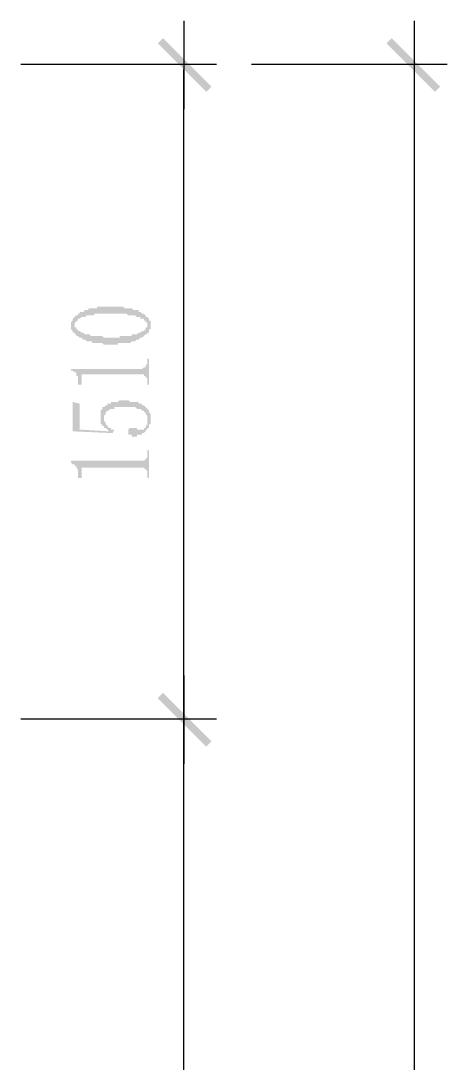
# Model space of a CAD drawing. Header units: inches. Extents: x 11 to 286, y 6 to 196.
# Drawn here: x 193.48 to 203.89, y 139.6 to 165.07 of the extents above; entities that cross this region are included whole.
import ezdxf

# ---------------------------------------------------------------- set-up
doc = ezdxf.new("R2010")
doc.units = ezdxf.units.IN
doc.header["$MEASUREMENT"] = 0
doc.layers.add('PDF_几何图形', color=7, linetype='Continuous')
doc.layers.add('PDF_实体填充', color=7, linetype='Continuous', true_color=0xffffff)

msp = doc.modelspace()

# ---------------------------------------------------------------- hatches: boundary and pattern name
at = {"layer": 'PDF_实体填充', "transparency": 33554559}
h = msp.add_hatch(color=7, dxfattribs=at)
h.paths.add_polyline_path([(196.949, 164.648), (196.822, 164.521), (198.134, 163.463)], flags=0)
h.paths.add_polyline_path([(196.822, 164.521), (198.134, 163.463), (198.007, 163.336), (196.822, 164.521)], flags=0)
h = msp.add_hatch(color=7, dxfattribs=at)
h.paths.add_polyline_path([(202.537, 164.648), (202.41, 164.521), (203.722, 163.463)], flags=0)
h.paths.add_polyline_path([(202.41, 164.521), (203.722, 163.463), (203.595, 163.336), (202.41, 164.521)], flags=0)
h = msp.add_hatch(color=7, dxfattribs=at)
h.paths.add_polyline_path([(194.79, 157.621), (194.79, 157.621), (194.79, 157.579), (194.79, 157.579), (194.832, 157.579), (194.832, 157.536), (194.832, 157.536), (194.874, 157.536), (194.874, 157.494), (194.917, 157.494), (194.917, 157.494), (194.959, 157.452), (194.959, 157.452), (195.001, 157.452), (195.044, 157.409), (195.044, 157.409), (195.086, 157.409), (195.086, 157.409), (195.128, 157.409), (195.128, 157.409), (195.171, 157.409), (195.171, 157.367), (195.213, 157.367), (195.255, 157.367), (195.255, 157.367), (195.298, 157.367), (195.34, 157.367), (195.34, 157.367), (195.382, 157.367), (195.425, 157.367), (195.425, 157.367), (195.467, 157.367), (195.509, 157.325), (195.552, 157.325), (195.552, 157.325), (195.594, 157.325), (195.636, 157.325), (195.679, 157.325), (195.679, 157.325), (195.721, 157.325), (195.763, 157.325), (195.763, 157.325), (195.806, 157.325), (195.848, 157.325), (195.89, 157.325), (195.89, 157.367), (195.933, 157.367), (195.975, 157.367), (195.975, 157.367), (196.017, 157.367), (196.06, 157.367), (196.06, 157.367), (196.102, 157.367), (196.144, 157.367), (196.144, 157.367), (196.187, 157.367), (196.187, 157.409), (196.229, 157.409), (196.271, 157.409), (196.271, 157.409), (196.314, 157.409), (196.314, 157.409), (196.314, 157.409), (196.356, 157.452), (196.398, 157.452), (196.398, 157.452), (196.441, 157.494), (196.483, 157.494), (196.483, 157.494), (196.525, 157.536), (196.525, 157.536), (196.525, 157.536), (196.525, 157.579), (196.568, 157.579), (196.568, 157.621), (196.568, 157.621), (196.568, 157.621), (196.568, 157.663), (196.568, 157.663), (196.568, 157.706), (196.525, 157.706), (196.525, 157.706), (196.525, 157.748), (196.483, 157.748), (196.483, 157.748), (196.483, 157.79), (196.441, 157.79), (196.398, 157.79), (196.398, 157.833), (196.356, 157.833), (196.314, 157.833), (196.314, 157.833), (196.271, 157.875), (196.271, 157.875), (196.229, 157.875), (196.229, 157.875), (196.187, 157.875), (196.187, 157.875), (196.144, 157.875), (196.102, 157.875), (196.102, 157.875), (196.06, 157.917), (196.06, 157.917), (196.017, 157.917), (195.975, 157.917), (195.933, 157.917), (195.933, 157.917), (195.89, 157.917), (195.848, 157.917), (195.806, 157.917), (195.806, 157.917), (195.763, 157.917), (195.721, 157.917), (195.679, 157.917), (195.679, 157.917), (195.636, 157.917), (195.594, 157.917), (195.552, 157.917), (195.552, 157.917), (195.509, 157.917), (195.467, 157.917), (195.425, 157.917), (195.425, 157.917), (195.382, 157.917), (195.34, 157.917), (195.34, 157.917), (195.298, 157.917), (195.255, 157.875), (195.255, 157.875), (195.213, 157.875), (195.213, 157.875), (195.171, 157.875), (195.128, 157.875), (195.128, 157.875), (195.086, 157.875), (195.086, 157.875), (195.044, 157.833), (195.044, 157.833), (195.044, 157.833), (195.001, 157.833), (194.959, 157.833), (194.959, 157.833), (194.917, 157.79), (194.874, 157.79), (194.874, 157.79), (194.874, 157.748), (194.832, 157.748), (194.832, 157.706), (194.832, 157.706), (194.79, 157.706), (194.79, 157.663), (194.79, 157.663), (194.79, 157.621), (194.79, 157.621), (194.79, 157.621)], flags=0)
h.paths.add_polyline_path([(196.652, 157.621), (196.652, 157.621), (196.652, 157.579), (196.652, 157.579), (196.652, 157.536), (196.61, 157.536), (196.61, 157.494), (196.61, 157.494), (196.61, 157.494), (196.61, 157.452), (196.568, 157.452), (196.568, 157.409), (196.525, 157.409), (196.525, 157.409), (196.483, 157.367), (196.483, 157.367), (196.441, 157.325), (196.441, 157.325), (196.398, 157.325), (196.398, 157.325), (196.356, 157.282), (196.356, 157.282), (196.314, 157.282), (196.314, 157.282), (196.271, 157.24), (196.271, 157.24), (196.229, 157.24), (196.229, 157.24), (196.187, 157.24), (196.187, 157.24), (196.144, 157.198), (196.102, 157.198), (196.102, 157.198), (196.06, 157.198), (196.06, 157.198), (196.017, 157.198), (195.975, 157.198), (195.975, 157.198), (195.933, 157.198), (195.89, 157.198), (195.848, 157.198), (195.848, 157.155), (195.806, 157.155), (195.763, 157.155), (195.721, 157.155), (195.679, 157.155), (195.679, 157.155), (195.636, 157.155), (195.594, 157.155), (195.594, 157.155), (195.552, 157.155), (195.509, 157.155), (195.467, 157.198), (195.467, 157.198), (195.425, 157.198), (195.382, 157.198), (195.382, 157.198), (195.34, 157.198), (195.298, 157.198), (195.298, 157.198), (195.255, 157.198), (195.213, 157.198), (195.213, 157.24), (195.171, 157.24), (195.171, 157.24), (195.128, 157.24), (195.086, 157.24), (195.086, 157.24), (195.044, 157.282), (195.044, 157.282), (195.001, 157.282), (195.001, 157.282), (194.959, 157.325), (194.959, 157.325), (194.917, 157.325), (194.917, 157.325), (194.874, 157.367), (194.832, 157.367), (194.832, 157.409), (194.832, 157.409), (194.79, 157.409), (194.79, 157.452), (194.747, 157.452), (194.747, 157.494), (194.747, 157.494), (194.747, 157.494), (194.705, 157.536), (194.705, 157.536), (194.705, 157.579), (194.705, 157.579), (194.705, 157.621), (194.705, 157.621), (194.705, 157.663), (194.705, 157.663), (194.705, 157.706), (194.705, 157.706), (194.747, 157.748), (194.747, 157.748), (194.747, 157.79), (194.747, 157.79), (194.747, 157.79), (194.79, 157.833), (194.79, 157.833), (194.832, 157.875), (194.832, 157.875), (194.874, 157.875), (194.874, 157.917), (194.917, 157.917), (194.917, 157.96), (194.959, 157.96), (194.959, 157.96), (195.001, 157.96), (195.001, 157.96), (195.044, 158.002), (195.044, 158.002), (195.086, 158.002), (195.086, 158.002), (195.128, 158.002), (195.128, 158.044), (195.171, 158.044), (195.171, 158.044), (195.213, 158.044), (195.255, 158.044), (195.255, 158.044), (195.298, 158.044), (195.34, 158.044), (195.34, 158.087), (195.382, 158.087), (195.425, 158.087), (195.425, 158.087), (195.467, 158.087), (195.509, 158.087), (195.552, 158.087), (195.552, 158.087), (195.594, 158.087), (195.636, 158.087), (195.679, 158.087), (195.679, 158.087), (195.721, 158.087), (195.721, 158.087), (195.763, 158.087), (195.806, 158.087), (195.848, 158.087), (195.89, 158.087), (195.89, 158.087), (195.933, 158.087), (195.975, 158.087), (195.975, 158.087), (196.017, 158.044), (196.06, 158.044), (196.06, 158.044), (196.102, 158.044), (196.144, 158.044), (196.144, 158.044), (196.187, 158.044), (196.187, 158.044), (196.229, 158.002), (196.271, 158.002), (196.271, 158.002), (196.314, 158.002), (196.314, 158.002), (196.356, 158.002), (196.356, 157.96), (196.398, 157.96), (196.398, 157.96), (196.398, 157.96), (196.441, 157.917), (196.441, 157.917), (196.483, 157.917), (196.525, 157.875), (196.525, 157.875), (196.525, 157.833), (196.568, 157.833), (196.568, 157.833), (196.61, 157.79), (196.61, 157.79), (196.61, 157.748), (196.61, 157.748), (196.652, 157.748), (196.652, 157.706), (196.652, 157.706), (196.652, 157.663), (196.652, 157.663), (196.652, 157.621), (196.652, 157.621), (196.652, 157.621)], flags=0)
for points in [[(194.705, 156.563), (196.398, 156.563), (196.441, 156.563), (196.483, 156.605), (196.525, 156.605), (196.525, 156.647), (196.568, 156.69), (196.568, 156.732), (196.568, 156.817), (196.61, 156.817), (196.61, 156.182), (196.568, 156.182), (196.568, 156.266), (196.568, 156.309), (196.568, 156.351), (196.525, 156.351), (196.525, 156.393), (196.483, 156.393), (196.483, 156.436), (196.441, 156.436), (196.398, 156.436), (195.044, 156.436), (195.001, 156.436), (194.959, 156.436), (194.959, 156.393), (194.959, 156.351), (194.959, 156.182), (194.874, 156.182), (194.874, 156.266), (194.874, 156.309), (194.874, 156.351), (194.874, 156.393), (194.832, 156.393), (194.832, 156.436), (194.832, 156.478), (194.79, 156.478), (194.747, 156.52), (194.705, 156.52)], [(195.425, 155.42), (195.425, 155.462), (195.425, 155.504), (195.425, 155.547), (195.467, 155.589), (195.467, 155.631), (195.509, 155.631), (195.552, 155.674), (195.594, 155.674), (195.594, 155.716), (195.636, 155.716), (195.679, 155.716), (195.679, 155.758), (195.721, 155.758), (195.763, 155.758), (195.806, 155.758), (195.848, 155.758), (195.89, 155.801), (195.933, 155.801), (195.975, 155.801), (196.017, 155.801), (196.06, 155.801), (196.102, 155.801), (196.144, 155.758), (196.187, 155.758), (196.229, 155.758), (196.271, 155.758), (196.314, 155.758), (196.356, 155.758), (196.356, 155.716), (196.398, 155.716), (196.441, 155.716), (196.441, 155.674), (196.483, 155.674), (196.525, 155.631), (196.568, 155.589), (196.61, 155.547), (196.61, 155.504), (196.652, 155.462), (196.652, 155.42), (196.652, 155.377), (196.652, 155.335), (196.652, 155.293), (196.652, 155.25), (196.652, 155.208), (196.61, 155.208), (196.61, 155.166), (196.61, 155.123), (196.568, 155.123), (196.568, 155.081), (196.525, 155.081), (196.525, 155.039), (196.483, 154.996), (196.441, 154.996), (196.441, 154.954), (196.398, 154.954), (196.356, 154.954), (196.314, 154.954), (196.314, 154.912), (196.271, 154.912), (196.229, 154.912), (196.187, 154.912), (196.187, 154.954), (196.144, 154.954), (196.102, 154.954), (196.102, 154.996), (196.102, 155.039), (196.102, 155.081), (196.144, 155.123), (196.187, 155.123), (196.229, 155.123), (196.271, 155.123), (196.314, 155.123), (196.314, 155.081), (196.356, 155.081), (196.398, 155.081), (196.441, 155.081), (196.483, 155.081), (196.483, 155.123), (196.525, 155.123), (196.525, 155.166), (196.568, 155.208), (196.568, 155.25), (196.568, 155.293), (196.568, 155.335), (196.568, 155.377), (196.568, 155.42), (196.525, 155.462), (196.525, 155.504), (196.483, 155.504), (196.483, 155.547), (196.441, 155.547), (196.398, 155.589), (196.356, 155.589), (196.314, 155.589), (196.271, 155.631), (196.229, 155.631), (196.187, 155.631), (196.144, 155.631), (196.102, 155.631), (196.06, 155.631), (196.017, 155.631), (195.975, 155.631), (195.933, 155.631), (195.89, 155.631), (195.848, 155.631), (195.806, 155.631), (195.763, 155.631), (195.763, 155.589), (195.721, 155.589), (195.679, 155.589), (195.636, 155.589), (195.636, 155.547), (195.594, 155.547), (195.552, 155.504), (195.552, 155.462), (195.509, 155.42), (195.509, 155.377), (195.509, 155.335), (195.509, 155.293), (195.552, 155.25), (195.552, 155.208), (195.594, 155.166), (195.636, 155.123), (195.679, 155.123), (195.679, 155.081), (195.721, 155.081), (195.763, 155.081), (195.721, 154.996), (194.747, 155.039), (194.747, 155.758), (194.917, 155.716), (194.917, 155.081), (195.636, 155.039), (195.594, 155.081), (195.552, 155.123), (195.509, 155.123), (195.509, 155.166), (195.467, 155.166), (195.467, 155.208), (195.425, 155.208), (195.425, 155.25), (195.425, 155.293), (195.425, 155.335), (195.425, 155.377)], [(194.705, 154.319), (196.398, 154.319), (196.441, 154.319), (196.483, 154.319), (196.525, 154.361), (196.568, 154.404), (196.568, 154.446), (196.568, 154.488), (196.568, 154.573), (196.61, 154.573), (196.61, 153.896), (196.568, 153.896), (196.568, 153.98), (196.568, 154.023), (196.568, 154.065), (196.525, 154.107), (196.483, 154.15), (196.441, 154.15), (196.398, 154.15), (195.044, 154.15), (195.001, 154.15), (194.959, 154.15), (194.959, 154.107), (194.959, 154.065), (194.959, 153.896), (194.874, 153.896), (194.874, 153.98), (194.874, 154.023), (194.874, 154.065), (194.874, 154.107), (194.832, 154.15), (194.832, 154.192), (194.79, 154.192), (194.79, 154.234), (194.747, 154.234), (194.705, 154.277)]]:
    msp.add_hatch(color=7, dxfattribs=at).paths.add_polyline_path(points, flags=0)
h = msp.add_hatch(color=7, dxfattribs=at)
h.paths.add_polyline_path([(196.949, 148.646), (196.822, 148.519), (198.134, 147.461)], flags=0)
h.paths.add_polyline_path([(196.822, 148.519), (198.134, 147.461), (198.007, 147.334), (196.822, 148.519)], flags=0)
h = msp.add_hatch(color=7, dxfattribs=at)
h.paths.add_polyline_path([(198.007, 147.334), (198.134, 147.461), (196.822, 148.519)], flags=0)
h.paths.add_polyline_path([(198.134, 147.461), (196.822, 148.519), (196.949, 148.646), (198.134, 147.461)], flags=0)

# ---------------------------------------------------------------- linework, layer by layer
at = {"layer": 'PDF_几何图形'}
for p, q in [((197.457, 165.072), (197.457, 162.913)), ((203.087, 165.072), (203.087, 162.913)), ((193.477, 164.013), (198.261, 164.013)), ((197.457, 148.138), (197.457, 163.886)), ((199.108, 164.013), (203.891, 164.013)), ((203.087, 163.886), (203.087, 53.82)), ((197.457, 149.07), (197.457, 146.911)), ((197.457, 146.911), (197.457, 149.07)), ((193.477, 148.011), (198.261, 148.011)), ((193.477, 148.011), (198.261, 148.011)), ((197.457, 124.813), (197.457, 147.884))]:
    msp.add_line(p, q, dxfattribs=at)

doc.saveas('drawing.dxf')
